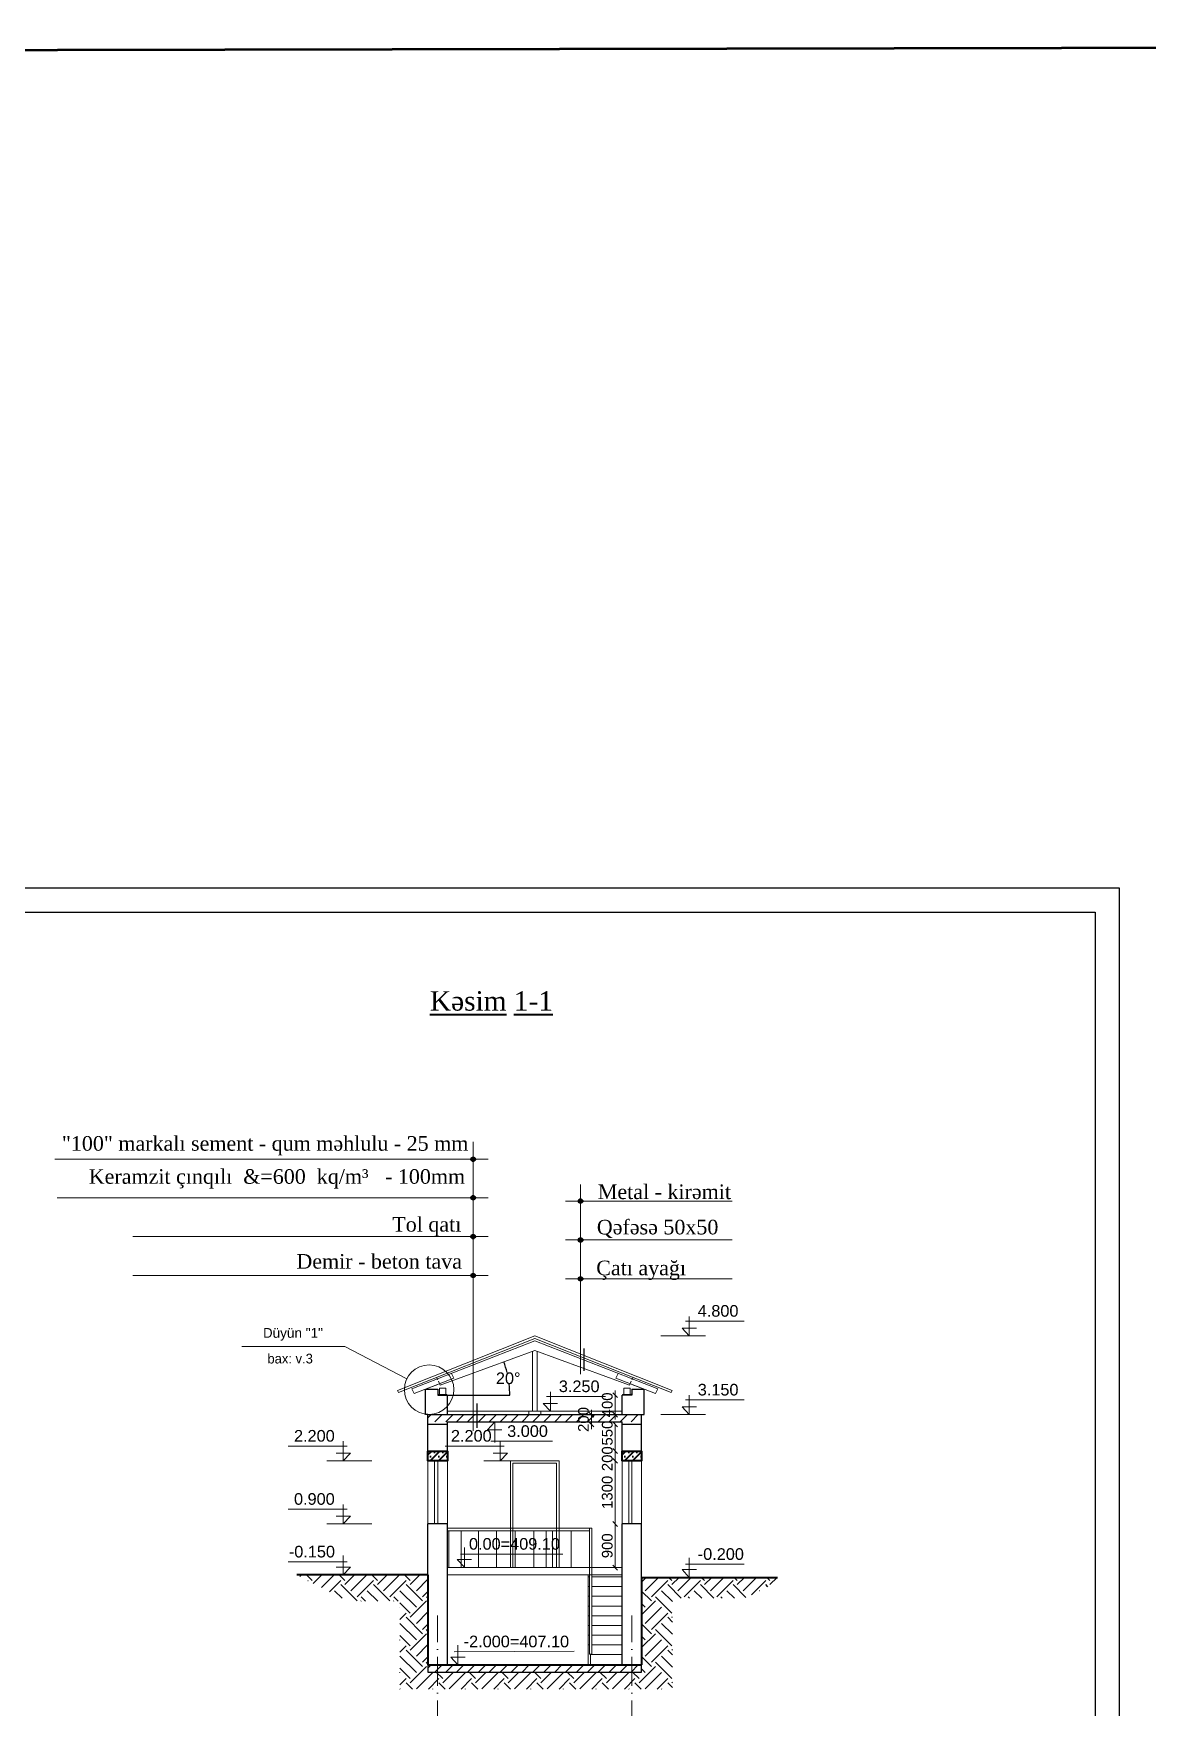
# Model space of a CAD drawing. Header units: millimetres. Extents: x 120281 to 1416367021, y -641565767 to 918373.
# Drawn here: x 512227 to 535176, y 883907 to 918373 of the extents above; entities that cross this region are included whole.
import ezdxf

# ---------------------------------------------------------------- set-up
doc = ezdxf.new("R2010")
doc.units = ezdxf.units.MM
doc.linetypes.add('ACAD_ISO02W100', pattern=[15, 12, -3])
doc.linetypes.add('ACAD_ISO10W100', pattern=[18, 12, -3, 0, -3])
for name, color, linetype, lineweight in [('Layer2', 7, 'Continuous', 13), ('аракясмя', 130, 'Continuous', 20), ('колонна', 50, 'Continuous', 40), ('ось', 20, 'ACAD_ISO02W100', 0), ('размер', 90, 'Continuous', 40), ('размер2', 210, 'Continuous', 15), ('размер_Ном._пера__1', 7, 'Continuous', 15), ('стены', 32, 'Continuous', 40)]:
    doc.layers.add(name, color=color, linetype=linetype, lineweight=lineweight)
doc.styles.add('Arial AzLat', font='AZLTM.TTF', dxfattribs={"height": 300})
doc.styles.get("Standard").update_dxf_attribs({"font": 'arial.ttf'})
doc.styles.add('Times New  Roman', font='times.ttf')
doc.styles.add('Times New Roman', font='times.ttf', dxfattribs={"height": 300})
doc.dimstyles.new('Farid 250', dxfattribs={"dimtxt": 220, "dimasz": 100, "dimexe": 100, "dimexo": 300, "dimgap": 50, "dimtad": 1, "dimdec": 0, "dimzin": 0, "dimdsep": 46, "dimtxsty": 'Standard', "dimblk": 'OBLIQUE', "dimcen": 10, "dimse1": 1, "dimse2": 1, "dimclrd": 256, "dimclre": 1, "dimclrt": 1, "dimadec": 0, "dimazin": 0, "dimtfac": 1, "dimtdec": 0, "dimtix": 1, "dimtmove": 1, "dimatfit": 2, "dimldrblk": 'ARCHTICK', "dimfxl": 1, "dimtolj": 1, "dimtzin": 0, "dimlwd": -1, "dimlwe": 9, "dimarcsym": 0})
doc.dimstyles.get("Standard").update_dxf_attribs({"dimtxt": 0.18, "dimasz": 0.18, "dimexe": 0.18, "dimexo": 0.0625, "dimgap": 0.09, "dimtad": 0, "dimtih": 1, "dimtoh": 1, "dimdec": 4, "dimzin": 0, "dimdsep": 46, "dimtxsty": 'Standard', "dimcen": 0.09, "dimadec": 0, "dimazin": 0, "dimtfac": 1, "dimtdec": 4, "dimtofl": 0, "dimtmove": 0, "dimatfit": 3, "dimfxl": 1, "dimtolj": 1, "dimtzin": 0, "dimarcsym": 0})

# ---------------------------------------------------------------- blocks, each defined once
blk = doc.blocks.new('*D73')
at = {"color": 0, "linetype": 'Continuous', "lineweight": -2, "transparency": 16777216}
blk.add_line((520754, 890337), (522038, 890337), dxfattribs=at)
for start, end in [(13.6867, 20.1495), (0.0052, 6.508)]:
    blk.add_arc((520049, 890337), 1990, start, end, dxfattribs=at)
at = {"color": 0, "linetype": 'Continuous', "lineweight": 53, "transparency": 16777216}
for points in [[(521916, 891022), (521916, 891022), (521916, 891022)], [(522038, 890337), (522038, 890337), (522038, 890337)]]:
    blk.add_solid(points, dxfattribs=at)
at = {"layer": 'Defpoints', "color": 0, "linetype": 'Continuous', "lineweight": 53, "transparency": 16777216}
for p in [(522554, 891256), (520554, 890337), (520607, 890542), (520754, 890337), (522024, 890570)]:
    blk.add_point(p, dxfattribs=at)
at = {"color": 0, "linetype": 'Continuous', "lineweight": 13, "transparency": 16777216, "insert": (522007, 890685), "char_height": 240, "attachment_point": 5}
blk.add_mtext('\\A1;20°', dxfattribs=at)
blk = doc.blocks.new('_Oblique')
at = {"color": 0, "linetype": 'ByBlock', "lineweight": -2}
blk.add_line((-0.5, -0.5), (0.5, 0.5), dxfattribs=at)
blk = doc.blocks.new('*D97')
at = {"layer": 'Defpoints', "color": 0, "lineweight": 53, "transparency": 16777216}
for p in [(524210, 887687), (524354, 887687), (524354, 886787)]:
    blk.add_point(p, dxfattribs=at)
at = {"layer": 'размер_Ном._пера__1', "transparency": 16777216}
blk.add_line((524210, 886787), (524210, 887687), dxfattribs=at)
at = {"layer": 'размер_Ном._пера__1', "transparency": 16777216, "xscale": 100, "yscale": 100, "zscale": 100}
for p, rotation in [((524210, 887687), 90), ((524210, 886787), 270)]:
    blk.add_blockref('_Oblique', p, dxfattribs=dict(at, rotation=rotation))
at = {"layer": 'размер_Ном._пера__1', "color": 1, "transparency": 16777216, "insert": (524048, 887237), "char_height": 220, "attachment_point": 5, "rotation": 90}
blk.add_mtext('\\A1;900', dxfattribs=at)
blk = doc.blocks.new('_ArchTick')
at = {"color": 0, "linetype": 'ByBlock', "const_width": 0.15}
blk.add_lwpolyline([(-0.5, -0.5), (0.5, 0.5)], dxfattribs=at)
blk = doc.blocks.new('*D98')
at = {"layer": 'Defpoints', "color": 0, "lineweight": 53, "transparency": 16777216}
for p in [(524210, 888987), (524354, 888987), (524354, 887687)]:
    blk.add_point(p, dxfattribs=at)
at = {"layer": 'размер_Ном._пера__1', "transparency": 16777216}
blk.add_line((524210, 887687), (524210, 888987), dxfattribs=at)
at = {"layer": 'размер_Ном._пера__1', "transparency": 16777216, "xscale": 100, "yscale": 100, "zscale": 100}
for p, rotation in [((524210, 888987), 90), ((524210, 887687), 270)]:
    blk.add_blockref('_Oblique', p, dxfattribs=dict(at, rotation=rotation))
at = {"layer": 'размер_Ном._пера__1', "color": 1, "transparency": 16777216, "insert": (524047, 888337), "char_height": 220, "attachment_point": 5, "rotation": 90}
blk.add_mtext('\\A1;1300', dxfattribs=at)
blk = doc.blocks.new('*D99')
at = {"layer": 'Defpoints', "color": 0, "lineweight": 53, "transparency": 16777216}
for p in [(524210, 889187), (524354, 889187), (524354, 888987)]:
    blk.add_point(p, dxfattribs=at)
at = {"layer": 'размер_Ном._пера__1', "transparency": 16777216}
blk.add_line((524210, 888987), (524210, 889187), dxfattribs=at)
at = {"layer": 'размер_Ном._пера__1', "transparency": 16777216, "xscale": 100, "yscale": 100, "zscale": 100}
for p, rotation in [((524210, 889187), 90), ((524210, 888987), 270)]:
    blk.add_blockref('_Oblique', p, dxfattribs=dict(at, rotation=rotation))
at = {"layer": 'размер_Ном._пера__1', "color": 1, "transparency": 16777216, "insert": (524048, 889030), "char_height": 220, "attachment_point": 5, "rotation": 90}
blk.add_mtext('\\A1;200', dxfattribs=at)
blk = doc.blocks.new('*D100')
at = {"layer": 'Defpoints', "color": 0, "lineweight": 53, "transparency": 16777216}
for p in [(524210, 889737), (524356, 889737), (524354, 889187)]:
    blk.add_point(p, dxfattribs=at)
at = {"layer": 'размер_Ном._пера__1', "transparency": 16777216}
blk.add_line((524210, 889187), (524210, 889737), dxfattribs=at)
at = {"layer": 'размер_Ном._пера__1', "transparency": 16777216, "xscale": 100, "yscale": 100, "zscale": 100}
for p, rotation in [((524210, 889737), 90), ((524210, 889187), 270)]:
    blk.add_blockref('_Oblique', p, dxfattribs=dict(at, rotation=rotation))
at = {"layer": 'размер_Ном._пера__1', "color": 1, "transparency": 16777216, "insert": (524048, 889557), "char_height": 220, "attachment_point": 5, "rotation": 90}
blk.add_mtext('\\A1;550', dxfattribs=at)
blk = doc.blocks.new('*D101')
at = {"layer": 'Defpoints', "color": 0, "lineweight": 53, "transparency": 16777216}
for p in [(523719, 889937), (523863, 889937), (523865, 889737)]:
    blk.add_point(p, dxfattribs=at)
at = {"layer": 'размер_Ном._пера__1', "transparency": 16777216}
for p, q in [((523719, 889937), (523719, 890037)), ((523719, 889737), (523719, 889937)), ((523719, 889737), (523719, 889637))]:
    blk.add_line(p, q, dxfattribs=at)
at = {"layer": 'размер_Ном._пера__1', "transparency": 16777216, "xscale": 100, "yscale": 100, "zscale": 100}
for p, rotation in [((523719, 889937), 270), ((523719, 889737), 90)]:
    blk.add_blockref('_Oblique', p, dxfattribs=dict(at, rotation=rotation))
at = {"layer": 'размер_Ном._пера__1', "color": 1, "transparency": 16777216, "insert": (523557, 889837), "char_height": 220, "attachment_point": 5, "rotation": 90}
blk.add_mtext('\\A1;200', dxfattribs=at)
blk = doc.blocks.new('*D102')
at = {"layer": 'Defpoints', "color": 0, "lineweight": 53, "transparency": 16777216}
for p in [(524210, 890337), (524356, 890337), (524354, 889937)]:
    blk.add_point(p, dxfattribs=at)
at = {"layer": 'размер_Ном._пера__1', "transparency": 16777216}
for p, q in [((524210, 890337), (524210, 890437)), ((524210, 889937), (524210, 890337)), ((524210, 889937), (524210, 889837))]:
    blk.add_line(p, q, dxfattribs=at)
at = {"layer": 'размер_Ном._пера__1', "transparency": 16777216, "xscale": 100, "yscale": 100, "zscale": 100}
for p, rotation in [((524210, 890337), 270), ((524210, 889937), 90)]:
    blk.add_blockref('_Oblique', p, dxfattribs=dict(at, rotation=rotation))
at = {"layer": 'размер_Ном._пера__1', "color": 1, "transparency": 16777216, "insert": (524048, 890137), "char_height": 220, "attachment_point": 5, "rotation": 90}
blk.add_mtext('\\A1;400', dxfattribs=at)

msp = doc.modelspace()

# ---------------------------------------------------------------- hatches: boundary and pattern name
at = {"lineweight": 30}
h = msp.add_hatch(dxfattribs=at)
h.set_pattern_fill('ANSI31', color=256, scale=50)
h.set_pattern_definition([(45, (155746.38, 75351.91), (-112.253202, 112.253202), [])])
h.paths.add_polyline_path([(520553.07981, 889936.8392), (520353.8915, 889936.8392), (520353.8915, 889786.8392), (520553.07981, 889786.8392)])
h.paths.add_polyline_path([(524553.07981, 889936.8392), (520553.07981, 889936.8392), (520553.07981, 889786.8392), (524553.07981, 889786.8392)])
h.paths.add_polyline_path([(524753.8915, 889936.8392), (524553.07981, 889936.8392), (524553.07981, 889786.8392), (524753.8915, 889786.8392)])
h = msp.add_hatch(dxfattribs=at)
h.set_pattern_fill('ANSI31', color=256, scale=50)
h.set_pattern_definition([(45, (155746.38, 70201.91), (-112.253202, 112.253202), [])])
h.paths.add_polyline_path([(520553.07981, 884786.8392), (520353.8915, 884786.8392), (520353.8915, 884636.8392), (520553.07981, 884636.8392)])
h.paths.add_polyline_path([(524553.07981, 884786.8392), (520553.07981, 884786.8392), (520553.07981, 884636.8392), (524553.07981, 884636.8392)])
h.paths.add_polyline_path([(524753.8915, 884786.8392), (524553.07981, 884786.8392), (524553.07981, 884636.8392), (524753.8915, 884636.8392)])
at = {"layer": 'размер'}
h = msp.add_hatch(color=0, dxfattribs=at)
h.paths.add_polyline_path([(521284.36733, 895234.48484, -0.4142135624), (521324.37485, 895194.47732), (521284.36733, 895194.47732)])
h.paths.add_polyline_path([(521284.36733, 895234.48484), (521284.36733, 895194.47732), (521244.35981, 895194.47732, -0.4142135624)])
h.paths.add_polyline_path([(521244.35981, 895194.47732), (521284.36733, 895194.47732), (521284.36733, 895154.4698, -0.4142135624)])
h.paths.add_polyline_path([(521284.36733, 895194.47732), (521324.37485, 895194.47732, -0.4142135624), (521284.36733, 895154.4698)])
h = msp.add_hatch(color=0, dxfattribs=at)
h.paths.add_polyline_path([(521284.36733, 894442.48103, -0.4142135624), (521324.37485, 894402.47351), (521284.36733, 894402.47351)])
h.paths.add_polyline_path([(521284.36733, 894442.48103), (521284.36733, 894402.47351), (521244.35981, 894402.47351, -0.4142135624)])
h.paths.add_polyline_path([(521244.35981, 894402.47351), (521284.36733, 894402.47351), (521284.36733, 894362.46599, -0.4142135624)])
h.paths.add_polyline_path([(521284.36733, 894402.47351), (521324.37485, 894402.47351, -0.4142135624), (521284.36733, 894362.46599)])
h = msp.add_hatch(color=0, dxfattribs=at)
h.paths.add_polyline_path([(523497.11615, 894373.28935, 0.4142135624), (523457.10863, 894333.28183), (523497.11615, 894333.28183)])
h.paths.add_polyline_path([(523497.11615, 894373.28935), (523497.11615, 894333.28183), (523537.12367, 894333.28183, 0.4142135624)])
h.paths.add_polyline_path([(523537.12367, 894333.28183), (523497.11615, 894333.28183), (523497.11615, 894293.27431, 0.4142135624)])
h.paths.add_polyline_path([(523497.11615, 894333.28183), (523457.10863, 894333.28183, 0.4142135624), (523497.11615, 894293.27431)])
h = msp.add_hatch(color=0, dxfattribs=at)
h.paths.add_polyline_path([(521284.36733, 893642.33063, -0.4142135624), (521324.37485, 893602.32311), (521284.36733, 893602.32311)])
h.paths.add_polyline_path([(521284.36733, 893642.33063), (521284.36733, 893602.32311), (521244.35981, 893602.32311, -0.4142135624)])
h.paths.add_polyline_path([(521244.35981, 893602.32311), (521284.36733, 893602.32311), (521284.36733, 893562.31559, -0.4142135624)])
h.paths.add_polyline_path([(521284.36733, 893602.32311), (521324.37485, 893602.32311, -0.4142135624), (521284.36733, 893562.31559)])
h = msp.add_hatch(color=0, dxfattribs=at)
h.paths.add_polyline_path([(523497.11615, 893573.13895, 0.4142135624), (523457.10863, 893533.13143), (523497.11615, 893533.13143)])
h.paths.add_polyline_path([(523497.11615, 893573.13895), (523497.11615, 893533.13143), (523537.12367, 893533.13143, 0.4142135624)])
h.paths.add_polyline_path([(523537.12367, 893533.13143), (523497.11615, 893533.13143), (523497.11615, 893493.12391, 0.4142135624)])
h.paths.add_polyline_path([(523497.11615, 893533.13143), (523457.10863, 893533.13143, 0.4142135624), (523497.11615, 893493.12391)])
h = msp.add_hatch(color=0, dxfattribs=at)
h.paths.add_polyline_path([(521284.36733, 892842.18023, -0.4142135624), (521324.37485, 892802.17271), (521284.36733, 892802.17271)])
h.paths.add_polyline_path([(521284.36733, 892842.18023), (521284.36733, 892802.17271), (521244.35981, 892802.17271, -0.4142135624)])
h.paths.add_polyline_path([(521244.35981, 892802.17271), (521284.36733, 892802.17271), (521284.36733, 892762.16519, -0.4142135624)])
h.paths.add_polyline_path([(521284.36733, 892802.17271), (521324.37485, 892802.17271, -0.4142135624), (521284.36733, 892762.16519)])
h = msp.add_hatch(color=0, dxfattribs=at)
h.paths.add_polyline_path([(523497.11615, 892772.98855, 0.4142135624), (523457.10863, 892732.98103), (523497.11615, 892732.98103)])
h.paths.add_polyline_path([(523497.11615, 892772.98855), (523497.11615, 892732.98103), (523537.12367, 892732.98103, 0.4142135624)])
h.paths.add_polyline_path([(523537.12367, 892732.98103), (523497.11615, 892732.98103), (523497.11615, 892692.97351, 0.4142135624)])
h.paths.add_polyline_path([(523497.11615, 892732.98103), (523457.10863, 892732.98103, 0.4142135624), (523497.11615, 892692.97351)])
h = msp.add_hatch(dxfattribs=at)
h.set_pattern_fill('SACNCR', color=0, scale=50, angle=180, style=0)
h.set_pattern_definition([(225, (936304.97, 1088524.48), (84.1899, -84.1899), []), (225, (936220.78, 1088524.48), (84.1899, -84.1899), [0, -119.0625])])
h.paths.add_polyline_path([(520553.8915, 889187.03416), (520353.8915, 889187.22602), (520353.8915, 889186.8392), (520553.8915, 889186.8392)])
h.paths.add_polyline_path([(520753.8915, 889186.8423), (520553.8915, 889187.03416), (520553.8915, 889186.8392), (520753.8915, 889186.8392)])
h.paths.add_polyline_path([(520753.8915, 889186.8392), (520553.8915, 889186.8392), (520553.8915, 888986.8392), (520753.8915, 888986.8392)])
h.paths.add_polyline_path([(520553.8915, 889186.8392), (520353.8915, 889186.8392), (520353.8915, 888986.8392), (520553.8915, 888986.8392)])
h = msp.add_hatch(dxfattribs=at)
h.set_pattern_fill('SACNCR', color=0, scale=50, angle=180, style=0)
h.set_pattern_definition([(225, (940304.97, 1088524.48), (84.1899, -84.1899), []), (225, (940220.78, 1088524.48), (84.1899, -84.1899), [0, -119.0625])])
h.paths.add_polyline_path([(524553.8915, 889187.03416), (524353.8915, 889187.22602), (524353.8915, 889186.8392), (524553.8915, 889186.8392)])
h.paths.add_polyline_path([(524753.8915, 889186.8423), (524553.8915, 889187.03416), (524553.8915, 889186.8392), (524753.8915, 889186.8392)])
h.paths.add_polyline_path([(524753.8915, 889186.8392), (524553.8915, 889186.8392), (524553.8915, 888986.8392), (524753.8915, 888986.8392)])
h.paths.add_polyline_path([(524553.8915, 889186.8392), (524353.8915, 889186.8392), (524353.8915, 888986.8392), (524553.8915, 888986.8392)])
at = {"layer": 'размер', "lineweight": 25}
h = msp.add_hatch(dxfattribs=at)
h.set_pattern_fill('EARTH', color=0, scale=75, angle=45)
h.set_pattern_definition([(45, (566039.28, 2633293.66), (6e-14, 673.51921), [476.25, -476.25]), (45, (565913, 2633419.95), (6e-14, 673.51921), [476.25, -476.25]), (45, (565786.7, 2633546.23), (6e-14, 673.51921), [476.25, -476.25]), (135, (565786.7, 2633630.4), (-673.51921, 6e-14), [476.25, -476.25]), (135, (565913, 2633756.7), (-673.51921, 6e-14), [476.25, -476.25]), (135, (566039.28, 2633883), (-673.51921, 6e-14), [476.25, -476.25])])
h.paths.add_polyline_path([(517652.13936, 886636.8392), (520353.8915, 886636.8392), (520353.8915, 884636.8392), (524753.8915, 884636.8392), (524753.8915, 886586.8392), (527751.78057, 886586.8392), (526873.88806, 886158.08843), (525388.90111, 886158.08843), (525388.90111, 884287.59162), (519773.06913, 884287.59162), (519773.06913, 886096.25382), (518701.45588, 886096.25382)])

# ---------------------------------------------------------------- linework, layer by layer
at = {"color": 0, "linetype": 'Continuous', "lineweight": 5}
for p, q in [((525736.3831, 891558.96989), (525587.55874, 891718.96989)), ((525587.55874, 891718.96989), (525882.94405, 891718.96989)), ((526868.68186, 891862.03448), (525656.3831, 891862.03448)), ((525736.3831, 891960.88476), (525736.3831, 891558.96989)), ((524007.33028, 890309.73458), (522795.03152, 890309.73458)), ((522875.03152, 890408.58486), (522875.03152, 890006.66999)), ((525736.3831, 890338.75407), (525736.3831, 889936.8392)), ((522875.03152, 890006.66999), (522726.20716, 890166.66999)), ((522726.20716, 890166.66999), (523021.59247, 890166.66999)), ((525736.3831, 889936.8392), (525587.55874, 890096.8392)), ((525587.55874, 890096.8392), (525882.94405, 890096.8392)), ((526868.68186, 890239.90379), (525656.3831, 890239.90379)), ((521728.4057, 889786.8392), (521579.58134, 889626.8392)), ((521579.58134, 889626.8392), (521874.96665, 889626.8392)), ((521728.4057, 889364.83795), (521728.4057, 889786.8392)), ((517475.53118, 889289.90379), (518687.82994, 889289.90379)), ((518607.82994, 889388.75407), (518607.82994, 888986.8392)), ((520708.173, 889289.90379), (521920.47176, 889289.90379)), ((522921.87491, 889393.53695), (521648.4057, 889393.53695)), ((521840.47176, 889388.75407), (521840.47176, 888986.8392)), ((518756.6543, 889146.8392), (518461.26899, 889146.8392)), ((518607.82994, 888986.8392), (518756.6543, 889146.8392)), ((521989.29612, 889146.8392), (521693.91081, 889146.8392)), ((521840.47176, 888986.8392), (521989.29612, 889146.8392)), ((517475.53118, 887989.90379), (518687.82994, 887989.90379)), ((518756.6543, 887846.8392), (518461.26899, 887846.8392)), ((518607.82994, 888088.75407), (518607.82994, 887686.8392)), ((518607.82994, 887686.8392), (518756.6543, 887846.8392)), ((521103.3662, 887198.49723), (521103.3662, 886796.58235)), ((517475.53118, 886905.50515), (518687.82994, 886905.50515)), ((518607.82994, 887038.75407), (518607.82994, 886636.8392)), ((521103.3662, 886796.58235), (520954.54184, 886956.58235)), ((520954.54184, 886956.58235), (521249.92715, 886956.58235)), ((523132.10246, 887065.24831), (521023.3662, 887065.24831)), ((526868.68186, 886855.50515), (525656.3831, 886855.50515)), ((525736.3831, 886988.75407), (525736.3831, 886586.8392)), ((518756.6543, 886796.8392), (518461.26899, 886796.8392)), ((518607.82994, 886636.8392), (518756.6543, 886796.8392)), ((525736.3831, 886586.8392), (525587.55874, 886746.8392)), ((525587.55874, 886746.8392), (525882.94405, 886746.8392)), ((520971.07515, 885188.75407), (520971.07515, 884786.8392)), ((520971.07515, 884786.8392), (520822.25079, 884946.8392)), ((520822.25079, 884946.8392), (521117.63609, 884946.8392)), ((523367.71051, 885070.7307), (520891.07515, 885055.50515))]:
    msp.add_line(p, q, dxfattribs=at)
at = {"color": 0, "linetype": 'Continuous', "lineweight": 13}
for p, q in [((519724.50901, 890434.31559), (522554.77668, 891558.96989)), ((519744.30929, 890391.66473), (522554.77668, 891507.12692)), ((520024.14138, 890469.73133), (522554.77668, 891455.28396)), ((525385.04436, 890434.31559), (522554.77668, 891558.96989)), ((525365.24407, 890391.66473), (522554.77668, 891507.12692)), ((525085.41198, 890469.73133), (522554.77668, 891455.28396)), ((520606.87022, 890541.7696), (522554.77668, 891256.79555)), ((524502.68314, 890541.7696), (522554.77668, 891256.79555)), ((520883.7281, 890686.97871), (520070.35291, 890370.18924)), ((520555.35626, 890652.7334), (520531.06187, 890705.06482)), ((520568.96601, 890623.41727), (520606.87016, 890541.76973)), ((520837.52504, 890786.50254), (520883.7281, 890686.97871)), ((524272.02832, 890786.50254), (524225.82526, 890686.97871)), ((524225.82526, 890686.97871), (525039.20045, 890370.18924)), ((524540.58735, 890623.41727), (524502.6832, 890541.76973)), ((524554.1971, 890652.7334), (524578.49149, 890705.06482)), ((519724.50901, 890434.31559), (519744.30929, 890391.66473)), ((520024.14986, 890469.71307), (520070.35291, 890370.18924)), ((525085.40351, 890469.71307), (525039.20045, 890370.18924)), ((525385.04436, 890434.31559), (525365.24407, 890391.66473))]:
    msp.add_line(p, q, dxfattribs=at)
at = {"color": 0, "linetype": 'Continuous', "lineweight": 9}
for p, q in [((520576.39592, 890344.96639), (520565.49229, 890356.4733)), ((520734.05347, 890344.96639), (520576.39592, 890344.96639)), ((520734.05347, 890344.96639), (520744.9571, 890356.4733)), ((524375.49989, 890344.96639), (524364.59627, 890356.4733)), ((524375.49989, 890344.96639), (524533.15744, 890344.96639)), ((524533.15744, 890344.96639), (524544.06107, 890356.4733))]:
    msp.add_line(p, q, dxfattribs=at)
at = {"color": 244, "lineweight": 53, "true_color": 0x991b1e}
msp.add_lwpolyline([(440324.24024, 917889.45405), (681637.27816, 918372.86328), (681637.27816, 848971.8839), (440324.24024, 848488.47466)], close=True, dxfattribs=at)
at = {"color": 0, "linetype": 'Continuous', "lineweight": 13}
for points in [[(520720.83431, 890480.19949), (520590.80987, 890480.19949), (520590.80987, 890350.17505), (520720.83431, 890350.17505)], [(524388.71906, 890480.19949), (524518.7435, 890480.19949), (524518.7435, 890350.17505), (524388.71906, 890350.17505)]]:
    msp.add_lwpolyline(points, close=True, dxfattribs=at)
at = {"color": 0, "lineweight": 30}
msp.add_lwpolyline([(520353.8915, 884636.8392), (524753.8915, 884636.8392), (524753.8915, 884786.8392), (520353.8915, 884786.8392)], close=True, dxfattribs=at)
at = {"layer": 'Layer2', "color": 0}
for p, q in [((522428.89151, 889936.8392), (522428.89151, 890006.66999)), ((522678.8915, 890006.66999), (522678.8915, 889936.8392))]:
    msp.add_line(p, q, dxfattribs=at)
msp.add_lwpolyline([(522504.58582, 891238.37178), (522504.58582, 890006.66999), (522604.58582, 890006.66999), (522604.58582, 891238.5119)], dxfattribs=at)
at = {"layer": 'аракясмя', "color": 0, "lineweight": 9}
for p, q in [((520489.19932, 888986.8392), (520489.19932, 887686.8392)), ((520553.8915, 888986.8392), (520553.8915, 887686.8392)), ((524489.19932, 888986.8392), (524489.19932, 887686.8392)), ((524553.8915, 888986.8392), (524553.8915, 887686.8392)), ((524553.8915, 888986.8392), (524553.8915, 887686.8392))]:
    msp.add_line(p, q, dxfattribs=at)
at = {"layer": 'колонна', "color": 0}
for points in [[(520353.8915, 889187.22602), (520753.8915, 889186.8423), (520753.8915, 888986.8392), (520353.8915, 888986.8392)], [(524353.8915, 889187.22602), (524753.8915, 889186.8423), (524753.8915, 888986.8392), (524353.8915, 888986.8392)]]:
    msp.add_lwpolyline(points, close=True, dxfattribs=at)
at = {"layer": 'ось', "color": 0, "linetype": 'ACAD_ISO10W100', "ltscale": 50}
for p, q in [((520553.07981, 882552.51667), (520553.07981, 885804.97515)), ((524553.07981, 882552.51667), (524553.07981, 885804.97515))]:
    msp.add_line(p, q, dxfattribs=at)
at = {"layer": 'размер', "color": 0, "lineweight": 20}
for p, q in [((521284.36733, 889601.71266), (521284.36733, 895552.5066)), ((521596.65307, 895194.47732), (512667.60664, 895194.47732)), ((521596.65307, 894402.47351), (512713.36169, 894402.47351)), ((523497.11615, 890771.33985), (523497.11615, 894674.96484)), ((523184.83042, 894333.28183), (526619.79748, 894333.28183)), ((521596.65307, 893602.32311), (514271.97349, 893602.32311)), ((523184.83042, 893533.13143), (526619.79748, 893533.13143)), ((521596.65307, 892802.17271), (514271.97349, 892802.17271)), ((523184.83042, 892732.98103), (526619.79748, 892732.98103)), ((516520.10397, 891339.86111), (518641.27159, 891339.86111)), ((518641.27159, 891339.86111), (519920.63605, 890677.1955)), ((520304.1212, 890461.23619), (520553.9385, 890558.64317)), ((524805.89155, 890461.23619), (524555.61486, 890558.64317)), ((520755.28014, 890006.66999), (524353.8915, 890006.66999)), ((522478.8915, 890006.66999), (522628.8915, 890006.66999)), ((520753.8915, 888986.8392), (520353.8915, 888986.8392)), ((520353.8915, 888986.8392), (520353.8915, 887686.8392)), ((520753.8915, 888986.8392), (520753.8915, 887686.8392)), ((524753.8915, 888986.8392), (524353.8915, 888986.8392)), ((524353.8915, 888986.8392), (524353.8915, 887686.8392)), ((524753.8915, 888986.8392), (524753.8915, 887686.8392)), ((523728.8915, 887596.57798), (520753.8915, 887596.57798)), ((523678.8915, 887546.57798), (520753.8915, 887546.57798)), ((520781.95525, 887546.57798), (520781.95525, 886796.57798)), ((521034.72248, 887546.57798), (521034.72248, 886796.57798)), ((521394.20425, 887546.57798), (521394.20425, 886796.57798)), ((521766.3425, 887546.57798), (521766.3425, 886796.57798)), ((522150.72975, 887546.57798), (522150.72975, 886796.57798)), ((522535.117, 887546.57798), (522535.117, 886796.57798)), ((522788.27875, 887546.57798), (522788.27875, 886796.57798)), ((522919.50425, 887546.57798), (522919.50425, 886796.57798)), ((523303.8915, 887546.57798), (523303.8915, 886796.57798)), ((523678.8915, 887596.57798), (523678.8915, 885004.60872)), ((523728.8915, 887596.57798), (523728.8915, 885004.60872)), ((520753.8915, 886786.8392), (524353.8915, 886786.8392)), ((520753.8915, 886636.8392), (524353.8915, 886636.8392)), ((523653.8915, 886646.57798), (523653.8915, 884796.57798)), ((523653.8915, 886596.57798), (523678.8915, 886596.57798)), ((523728.8915, 886596.57798), (524353.8915, 886596.57798)), ((523653.8915, 886396.57798), (523678.8915, 886396.57798)), ((523653.8915, 886196.57798), (523678.8915, 886196.57798)), ((523728.8915, 886396.57798), (524353.8915, 886396.57798)), ((523728.8915, 886196.57798), (524353.8915, 886196.57798)), ((523653.8915, 885996.57798), (523678.8915, 885996.57798)), ((523653.8915, 885796.57798), (523678.8915, 885796.57798)), ((523728.8915, 885996.57798), (524353.8915, 885996.57798)), ((523728.8915, 885796.57798), (524353.8915, 885796.57798)), ((523653.8915, 885596.57798), (523678.8915, 885596.57798)), ((523728.8915, 885596.57798), (524353.8915, 885596.57798)), ((523653.8915, 885396.57798), (523678.8915, 885396.57798)), ((523653.8915, 885196.57798), (523678.8915, 885196.57798)), ((523728.8915, 885396.57798), (524353.8915, 885396.57798)), ((523728.8915, 885196.57798), (524353.8915, 885196.57798)), ((523728.8915, 885004.60872), (523678.8915, 885004.60872)), ((523703.8915, 885004.60872), (523703.8915, 884796.57798)), ((523703.8915, 884996.57798), (524353.8915, 884996.57798))]:
    msp.add_line(p, q, dxfattribs=at)
at = {"layer": 'размер', "color": 0, "lineweight": 25}
for p, q in [((523568.2325, 890835.84397), (523568.2325, 891301.29204)), ((521367.62731, 889668.30698), (521367.62731, 890168.64514))]:
    msp.add_line(p, q, dxfattribs=at)
at = {"layer": 'размер', "color": 0, "lineweight": 15}
for p, q in [((526073.65302, 891558.96989), (525148.00902, 891558.96989)), ((526073.65302, 889936.8392), (525148.00902, 889936.8392)), ((518270.56002, 888986.8392), (519196.20402, 888986.8392)), ((521503.20184, 888986.8392), (522428.84584, 888986.8392)), ((518270.56002, 887686.8392), (519196.20402, 887686.8392))]:
    msp.add_line(p, q, dxfattribs=at)
at = {"layer": 'размер', "color": 0, "lineweight": 30}
for p, q in [((520303.8915, 889936.8392), (520304.1212, 890461.23619)), ((520304.12194, 890462.91953), (520347.31713, 890462.91953)), ((520347.31713, 890462.91953), (520399.08748, 890462.91953)), ((520399.08748, 890462.91953), (520450.85784, 890462.91953)), ((520450.85784, 890462.91953), (520502.6282, 890462.91953)), ((520502.6282, 890462.91953), (520554.39855, 890462.91953)), ((520553.9385, 890462.91953), (520553.9385, 890336.8392)), ((520553.9385, 890336.8392), (520754.0043, 890336.8392)), ((520753.8915, 889936.8392), (520754.0043, 890336.8392)), ((524355.66186, 889936.8392), (524355.54906, 890336.8392)), ((524555.61486, 890336.8392), (524355.54906, 890336.8392)), ((524555.61486, 890461.0573), (524555.61486, 890336.8392)), ((524555.61486, 890461.0573), (524598.81005, 890461.0573)), ((524598.81005, 890461.0573), (524650.58041, 890461.0573)), ((524650.58041, 890461.0573), (524702.35076, 890461.0573)), ((524702.35076, 890461.0573), (524754.12112, 890461.0573)), ((524754.12112, 890461.0573), (524805.89148, 890461.0573)), ((524805.66186, 889936.8392), (524805.89155, 890461.23619)), ((520353.8915, 889936.8392), (520303.8915, 889936.8392)), ((520353.8915, 888986.8392), (520353.8915, 889936.8392)), ((520354.15082, 889936.8392), (524753.8915, 889936.8392)), ((524753.8915, 888986.8392), (524753.8915, 889936.8392)), ((524753.8915, 889936.8392), (524805.66186, 889936.8392)), ((520755.66186, 889736.8392), (520354.09622, 889736.8392)), ((520753.8915, 888986.8392), (520753.8915, 889786.8392)), ((520754.98081, 889786.8392), (524353.8915, 889786.8392)), ((524353.8915, 888986.8392), (524353.8915, 889786.8392)), ((524755.66186, 889736.8392), (524355.66186, 889736.8392)), ((520353.8915, 884786.8392), (520353.8915, 887686.8392)), ((520753.8915, 887686.8392), (520353.8915, 887686.8392)), ((520753.8915, 884786.8392), (520753.8915, 887686.8392)), ((524753.8915, 887686.8392), (524353.8915, 887686.8392)), ((524353.8915, 884786.8392), (524353.8915, 887686.8392)), ((524753.8915, 884786.8392), (524753.8915, 887686.8392))]:
    msp.add_line(p, q, dxfattribs=at)
at = {"layer": 'размер', "color": 0, "lineweight": 20}
for points in [[(522053.8915, 886786.8392), (522053.8915, 888986.8392), (523053.8915, 888986.8392), (523053.8915, 886786.8392)], [(522103.8915, 886786.8392), (522103.8915, 888936.8392), (523003.8915, 888936.8392), (523003.8915, 886786.8392)]]:
    msp.add_lwpolyline(points, dxfattribs=at)
at = {"layer": 'размер', "color": 0}
for centre in [(521284.36733, 895194.47732), (521284.36733, 894402.47351), (523497.11615, 894333.28183), (521284.36733, 893602.32311), (523497.11615, 893533.13143), (521284.36733, 892802.17271), (523497.11615, 892732.98103)]:
    msp.add_circle(centre, 40.00752, dxfattribs=at)
at = {"layer": 'размер', "color": 0, "lineweight": 20}
msp.add_circle((520377.46698, 890451.52952), 509.52883, dxfattribs=at)
at = {"layer": 'размер2', "color": 0, "lineweight": 30}
for points in [[(492594.6215, 900782.58496), (534594.6215, 900782.58496), (534594.6215, 871082.58496), (492594.6215, 871082.58496)], [(494594.6215, 900282.58496), (534094.6215, 900282.58496), (534094.6215, 871582.58496), (494594.6215, 871582.58496)]]:
    msp.add_lwpolyline(points, close=True, dxfattribs=at)
at = {"layer": 'стены', "color": 0}
for p, q in [((520353.8915, 886636.8392), (517652.13936, 886636.8392)), ((520353.8915, 886636.8392), (520353.8915, 884786.8392)), ((524753.8915, 886586.8392), (527551.78057, 886586.8392)), ((524753.8915, 886586.8392), (524753.8915, 884786.8392)), ((520353.8915, 884786.8392), (524753.8915, 884786.8392))]:
    msp.add_line(p, q, dxfattribs=at)

# ---------------------------------------------------------------- texts
at = {"layer": 'размер', "color": 0}
for s, p in [('4.800', (525911.08884, 891953.33755)), ('3.250', (523049.73726, 890401.03766)), ('3.150', (525911.08884, 890331.20687)), ('2.200', (517594.27017, 889380.87226)), ('2.200', (520826.91199, 889380.87226)), ('3.000', (521985.34867, 889478.25652)), ('0.900', (517594.27017, 888081.20687)), ('-0.150', (517487.85817, 886996.80823)), ('0.00=409.10', (521198.36121, 887156.55138)), ('-0.200', (525911.08884, 886946.80823)), ('-2.000=407.10', (521089.12666, 885146.80823))]:
    msp.add_text(s, height=240, dxfattribs=at).set_placement(p)
at = {"layer": 'размер', "color": 0, "attachment_point": 1}
for s, insert, char_height, style in [('{\\LK\\fTimes New Roman|b0|i0|c238|p18;əsim 1-1}', (520394.48508, 898655.07443), 400, 'Times New  Roman'), ('"100" markal{\\fTimes New Roman|b0|i0|c238|p18;ı sement - qum məhlulu - 25 mm}', (512813.22033, 895671.14286), 300, 'Times New Roman'), ('{\\H1.5x;Metal - kir\\fTimes New Roman|b0|i0|c238|p18;əmit\\H0.66667x; }', (523853.09683, 894675.39434), 200, 'Times New  Roman'), ('Tol qat{\\fTimes New Roman|b0|i0|c238|p18;ı}', (519619.00539, 894005.21947), 300, 'Times New  Roman'), ('Q{\\fTimes New Roman|b0|i0|c238|p18;əfəsə 50x50 }', (523832.24056, 893948.25915), 300, 'Times New Roman'), ('Demir - beton tava', (517643.88147, 893242.90471), 300, 'Times New  Roman'), ('{\\fTimes New Roman|b0|i0|c238|p18;Çatı ayağı }', (523820.14615, 893107.78415), 300, 'Times New Roman'), ('bax: v.3', (517046.40331, 891191.18381), 200, 'Arial AzLat')]:
    msp.add_mtext(s, dxfattribs=dict(at, insert=insert, char_height=char_height, style=style))
at = {"layer": 'размер', "color": 0, "insert": (513365.79242, 894990.10845), "char_height": 300, "width": 7829.9567431, "attachment_point": 1, "style": 'Times New Roman'}
msp.add_mtext('Keramzit {\\fTimes New Roman|b0|i0|c238|p18;çınqılı  }&=600{\\fTimes New Roman|b0|i0|c238|p18;  }kq/m³   - 100mm', dxfattribs=at)
at = {"layer": 'размер', "color": 0, "insert": (516959.66859, 891720.34439), "char_height": 200, "attachment_point": 1, "style": 'Arial AzLat'}
msp.add_mtext_dynamic_manual_height_columns('D{\\fArial|b0|i0|c238|p34;üyün "1"}', width=2752.6828779, gutter_width=1000, heights=[0], dxfattribs=at)

# ---------------------------------------------------------------- dimensions: what is measured, and where the dimension line sits
at = {"color": 0, "linetype": 'Continuous', "lineweight": 13}
dim = msp.add_angular_dim_2l(base=(522024.43661, 890569.59266), line1=((520553.9385, 890336.8392), (520754.0043, 890336.8392)), line2=((520606.87022, 890541.7696), (522553.8915, 891256.38461)), dimstyle='Standard', override={"dimtxt": 240, "dimfxl": 150}, dxfattribs=at)
dim.commit()
dim.dimension.update_dxf_attribs({"geometry": '*D73', "text_midpoint": (522007.40386, 890684.96932)})
at = {"layer": 'размер_Ном._пера__1', "color": 0}
for base, p1, p2, picture, middle in [((524209.83305, 890336.8392), (524353.8915, 889936.8392), (524355.54906, 890336.8392), '*D102', (524047.507, 890136.8392)), ((523719.35271, 889936.8392), (523865.18152, 889736.8392), (523863.41116, 889936.8392), '*D101', (523557.02665, 889836.8392)), ((524209.83305, 888986.8392), (524353.8915, 887686.8392), (524353.8915, 888986.8392), '*D98', (524047.43196, 888336.8392)), ((524209.83305, 887686.8392), (524353.8915, 886786.8392), (524353.8915, 887686.8392), '*D97', (524047.507, 887236.8392))]:
    dim = msp.add_linear_dim(base=base, p1=p1, p2=p2, angle=90, dimstyle='Farid 250', dxfattribs=at)
    dim.commit()
    dim.dimension.update_dxf_attribs({"geometry": picture, "text_midpoint": middle})
for base, p1, p2, picture, middle in [((524209.83305, 889736.8392), (524353.8915, 889187.22602), (524355.66186, 889736.8392), '*D100', (524209.83305, 889556.77612)), ((524209.83305, 889187.22602), (524353.8915, 888986.8392), (524353.8915, 889187.22602), '*D99', (524209.83305, 889030.26445))]:
    dim = msp.add_linear_dim(base=base, p1=p1, p2=p2, angle=90, dimstyle='Farid 250', dxfattribs=at)
    dim.commit()
    dim.dimension.update_dxf_attribs({"geometry": picture, "text_midpoint": middle, "dimtype": 160})

doc.saveas('drawing.dxf')
